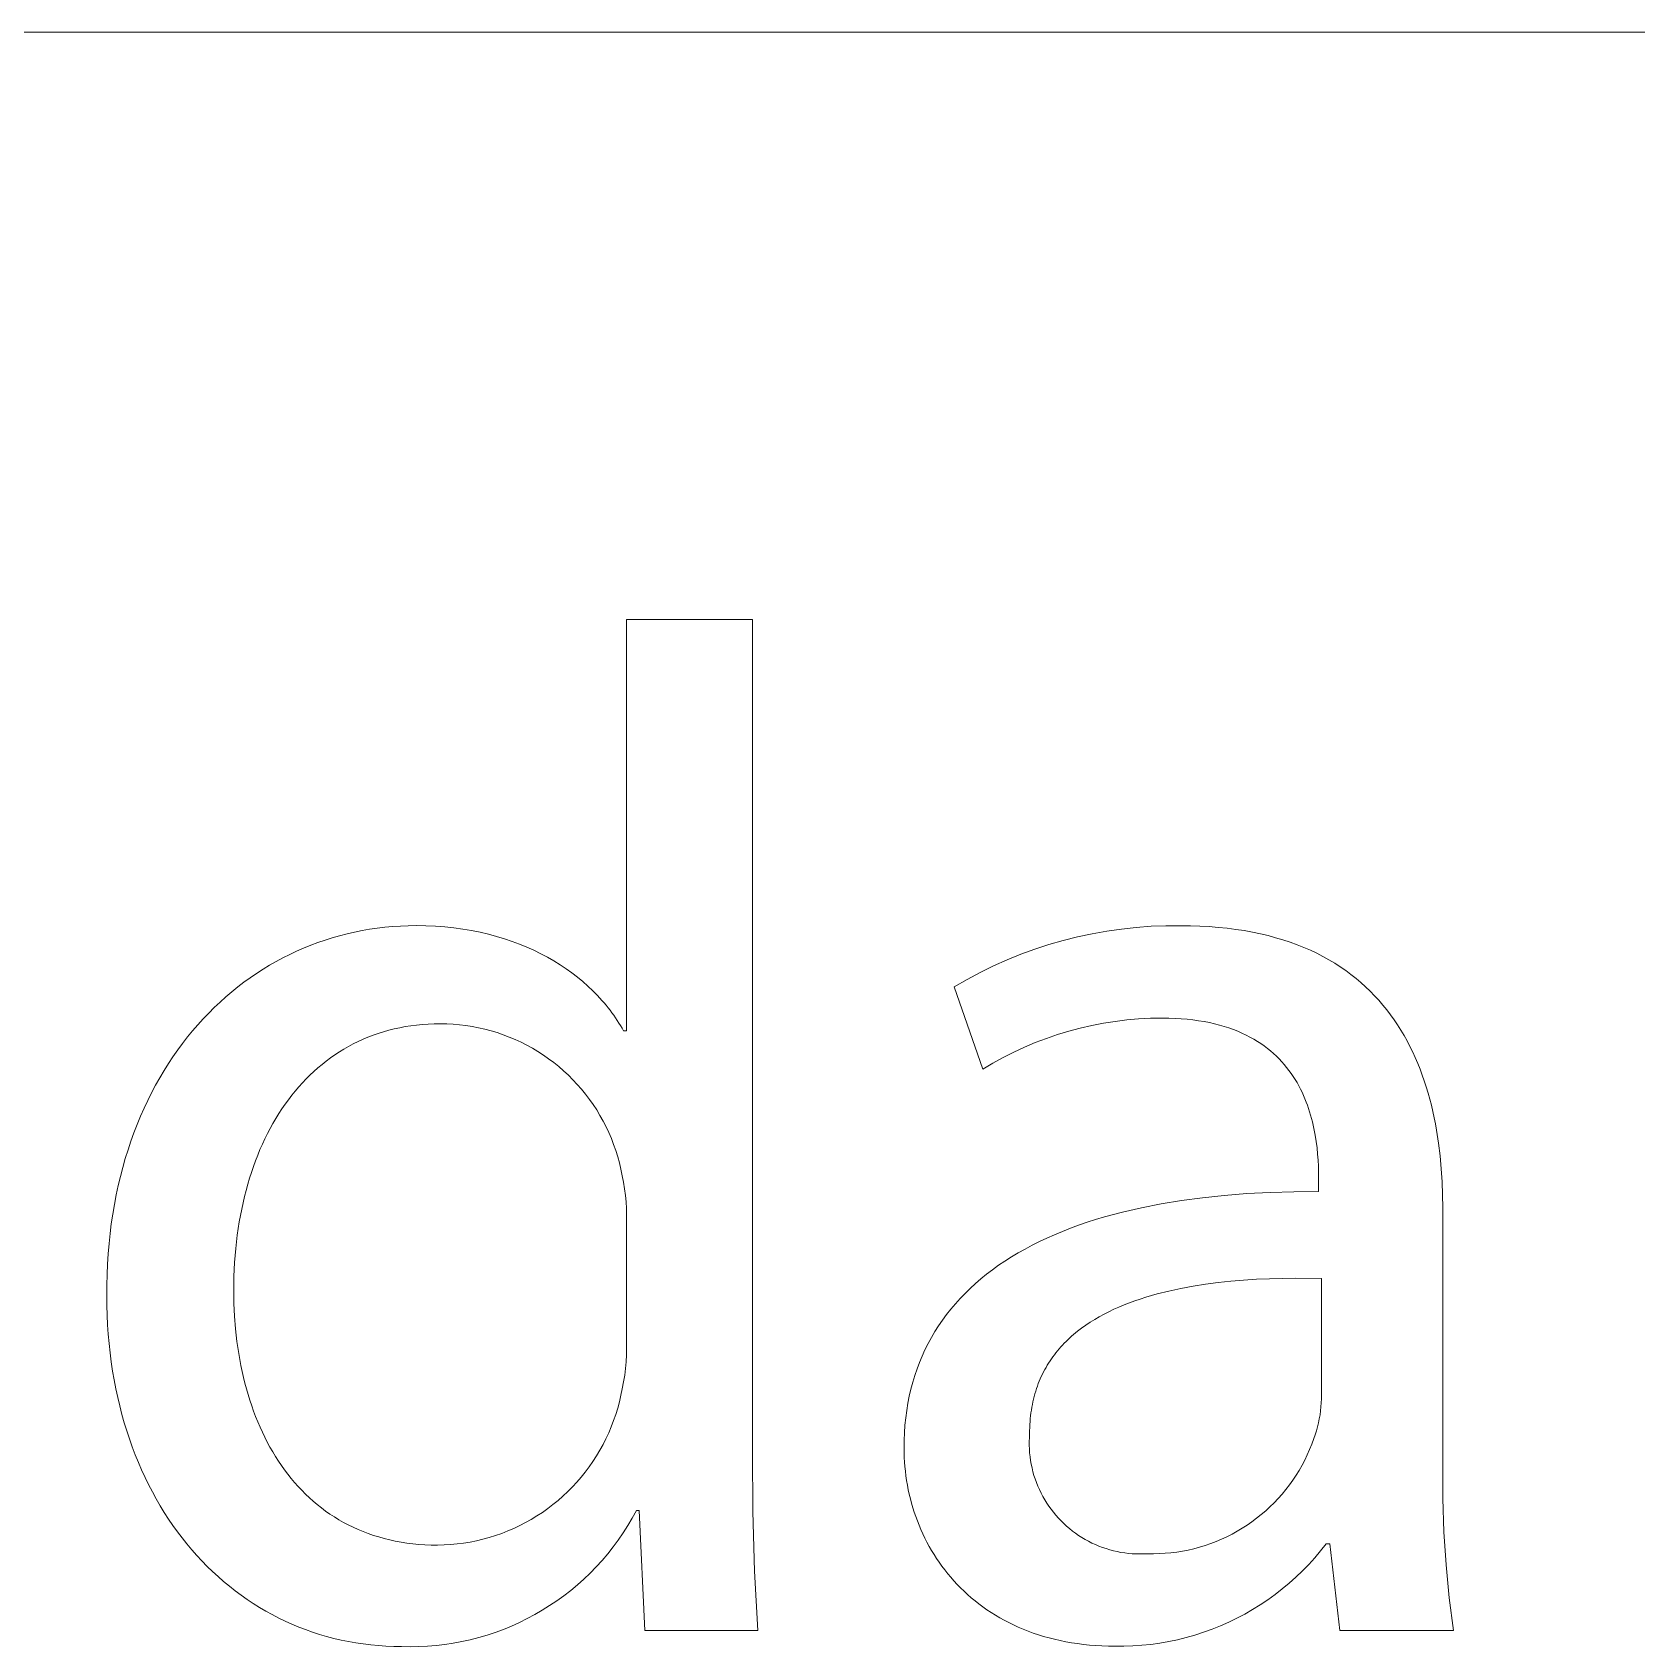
# Model space of a CAD drawing. Header units: millimetres. Extents: x 1422 to 6060, y -58 to 3182.
# Drawn here: x 5908.5 to 5960.8, y 407.9 to 460.5 of the extents above; entities that cross this region are included whole.
import ezdxf

# ---------------------------------------------------------------- set-up
doc = ezdxf.new("R2010")
doc.units = ezdxf.units.MM
doc.header["$MEASUREMENT"] = 0
doc.layers.add('Domyślny', color=7, linetype='Continuous', true_color=0x000000)

msp = doc.modelspace()

# ---------------------------------------------------------------- linework, layer by layer
at = {"layer": 'Domyślny', "color": 18, "lineweight": 15, "true_color": 0x000000}
for p, q in [((6055.346, 460.497), (4307.177, 460.497)), ((5927.897, 427.963), (5927.897, 441.368)), ((5927.897, 441.368), (5932.005, 441.368)), ((5932.005, 441.368), (5932.005, 414.235)), ((5919.773, 431.308), (5920.023, 431.338)), ((5920.023, 431.338), (5920.275, 431.362)), ((5920.275, 431.362), (5920.529, 431.378)), ((5920.529, 431.378), (5920.784, 431.388)), ((5920.784, 431.388), (5921.04, 431.392)), ((5921.04, 431.392), (5921.357, 431.387)), ((5921.357, 431.387), (5921.668, 431.373)), ((5921.668, 431.373), (5921.972, 431.35)), ((5921.972, 431.35), (5922.269, 431.319)), ((5922.269, 431.319), (5922.56, 431.279)), ((5944.031, 431.281), (5944.512, 431.333)), ((5944.512, 431.333), (5944.995, 431.368)), ((5944.995, 431.368), (5945.478, 431.387)), ((5945.478, 431.387), (5945.962, 431.389)), ((5945.962, 431.389), (5946.28, 431.385)), ((5946.28, 431.385), (5946.59, 431.375)), ((5946.59, 431.375), (5946.893, 431.358)), ((5946.893, 431.358), (5947.188, 431.335)), ((5947.188, 431.335), (5947.476, 431.305)), ((5917.603, 430.751), (5917.835, 430.838)), ((5917.835, 430.838), (5918.07, 430.919)), ((5918.07, 430.919), (5918.307, 430.994)), ((5918.307, 430.994), (5918.546, 431.062)), ((5918.546, 431.062), (5918.788, 431.124)), ((5918.788, 431.124), (5919.031, 431.18)), ((5919.031, 431.18), (5919.277, 431.229)), ((5919.277, 431.229), (5919.524, 431.272)), ((5919.524, 431.272), (5919.773, 431.308)), ((5922.56, 431.279), (5922.845, 431.231)), ((5922.845, 431.231), (5923.123, 431.176)), ((5923.123, 431.176), (5923.394, 431.112)), ((5923.394, 431.112), (5923.658, 431.041)), ((5923.658, 431.041), (5923.916, 430.963)), ((5923.916, 430.963), (5924.167, 430.879)), ((5924.167, 430.879), (5924.412, 430.787)), ((5941.667, 430.773), (5942.132, 430.907)), ((5942.132, 430.907), (5942.602, 431.025)), ((5942.602, 431.025), (5943.075, 431.127)), ((5943.075, 431.127), (5943.551, 431.212)), ((5943.551, 431.212), (5944.031, 431.281)), ((5947.476, 431.305), (5947.757, 431.269)), ((5947.757, 431.269), (5948.031, 431.227)), ((5948.031, 431.227), (5948.298, 431.179)), ((5948.298, 431.179), (5948.558, 431.124)), ((5948.558, 431.124), (5948.811, 431.064)), ((5948.811, 431.064), (5949.057, 430.998)), ((5949.057, 430.998), (5949.296, 430.927)), ((5949.296, 430.927), (5949.529, 430.85)), ((5949.529, 430.85), (5949.756, 430.768)), ((5916.479, 430.223), (5916.699, 430.341)), ((5916.699, 430.341), (5916.921, 430.453)), ((5916.921, 430.453), (5917.145, 430.558)), ((5917.145, 430.558), (5917.373, 430.658)), ((5917.373, 430.658), (5917.603, 430.751)), ((5924.412, 430.787), (5924.649, 430.69)), ((5924.649, 430.69), (5924.88, 430.586)), ((5924.88, 430.586), (5925.103, 430.476)), ((5925.103, 430.476), (5925.32, 430.361)), ((5925.32, 430.361), (5925.53, 430.24)), ((5939.862, 430.078), (5940.304, 430.275)), ((5940.304, 430.275), (5940.753, 430.457)), ((5940.753, 430.457), (5941.207, 430.623)), ((5941.207, 430.623), (5941.667, 430.773)), ((5949.756, 430.768), (5949.976, 430.68)), ((5949.976, 430.68), (5950.189, 430.587)), ((5950.189, 430.587), (5950.396, 430.489)), ((5950.396, 430.489), (5950.597, 430.386)), ((5950.597, 430.386), (5950.792, 430.278)), ((5950.792, 430.278), (5950.981, 430.166)), ((5915.632, 429.693), (5915.839, 429.835)), ((5915.839, 429.835), (5916.05, 429.97)), ((5916.05, 429.97), (5916.263, 430.1)), ((5916.263, 430.1), (5916.479, 430.223)), ((5925.53, 430.24), (5925.732, 430.114)), ((5925.732, 430.114), (5925.928, 429.984)), ((5925.928, 429.984), (5926.116, 429.849)), ((5926.116, 429.849), (5926.297, 429.709)), ((5939, 429.638), (5939.427, 429.866)), ((5939.427, 429.866), (5939.862, 430.078)), ((5950.981, 430.166), (5951.164, 430.048)), ((5951.164, 430.048), (5951.341, 429.927)), ((5951.341, 429.927), (5951.512, 429.801)), ((5951.512, 429.801), (5951.677, 429.67)), ((5914.837, 429.07), (5915.031, 429.235)), ((5915.031, 429.235), (5915.228, 429.393)), ((5915.228, 429.393), (5915.428, 429.546)), ((5915.428, 429.546), (5915.632, 429.693)), ((5926.297, 429.709), (5926.471, 429.566)), ((5926.471, 429.566), (5926.638, 429.419)), ((5926.638, 429.419), (5926.797, 429.268)), ((5926.797, 429.268), (5926.95, 429.114)), ((5938.58, 429.396), (5939, 429.638)), ((5939.507, 426.709), (5938.58, 429.396)), ((5951.677, 429.67), (5951.837, 429.536)), ((5951.837, 429.536), (5951.991, 429.397)), ((5951.991, 429.397), (5952.14, 429.254)), ((5952.14, 429.254), (5952.283, 429.108)), ((5914.278, 428.543), (5914.461, 428.724)), ((5914.461, 428.724), (5914.647, 428.9)), ((5914.647, 428.9), (5914.837, 429.07)), ((5926.95, 429.114), (5927.094, 428.956)), ((5927.094, 428.956), (5927.164, 428.877)), ((5927.164, 428.877), (5927.231, 428.796)), ((5927.231, 428.796), (5927.297, 428.715)), ((5927.297, 428.715), (5927.361, 428.634)), ((5952.283, 429.108), (5952.421, 428.957)), ((5952.421, 428.957), (5952.554, 428.804)), ((5952.554, 428.804), (5952.681, 428.646)), ((5913.754, 427.966), (5913.925, 428.164)), ((5913.925, 428.164), (5914.1, 428.356)), ((5914.1, 428.356), (5914.278, 428.543)), ((5921.244, 428.171), (5921.055, 428.152)), ((5921.436, 428.184), (5921.244, 428.171)), ((5921.631, 428.192), (5921.436, 428.184)), ((5921.828, 428.195), (5921.631, 428.192)), ((5922.037, 428.192), (5921.828, 428.195)), ((5922.247, 428.181), (5922.037, 428.192)), ((5922.455, 428.163), (5922.247, 428.181)), ((5922.663, 428.138), (5922.455, 428.163)), ((5927.361, 428.634), (5927.423, 428.552)), ((5927.423, 428.552), (5927.483, 428.469)), ((5927.483, 428.469), (5927.542, 428.386)), ((5927.542, 428.386), (5927.598, 428.302)), ((5927.598, 428.302), (5927.652, 428.218)), ((5927.652, 428.218), (5927.705, 428.133)), ((5943.443, 428.212), (5943.064, 428.139)), ((5943.823, 428.272), (5943.443, 428.212)), ((5944.206, 428.318), (5943.823, 428.272)), ((5944.59, 428.351), (5944.206, 428.318)), ((5944.975, 428.371), (5944.59, 428.351)), ((5945.36, 428.377), (5944.975, 428.371)), ((5945.572, 428.375), (5945.36, 428.377)), ((5945.778, 428.368), (5945.572, 428.375)), ((5945.978, 428.356), (5945.778, 428.368)), ((5946.173, 428.339), (5945.978, 428.356)), ((5946.362, 428.318), (5946.173, 428.339)), ((5946.545, 428.293), (5946.362, 428.318)), ((5946.723, 428.264), (5946.545, 428.293)), ((5946.896, 428.23), (5946.723, 428.264)), ((5947.063, 428.193), (5946.896, 428.23)), ((5947.225, 428.151), (5947.063, 428.193)), ((5952.681, 428.646), (5952.803, 428.485)), ((5952.803, 428.485), (5952.921, 428.321)), ((5952.921, 428.321), (5953.033, 428.154)), ((5913.426, 427.554), (5913.588, 427.763)), ((5913.588, 427.763), (5913.754, 427.966)), ((5919.308, 427.688), (5919.148, 427.615)), ((5919.47, 427.756), (5919.308, 427.688)), ((5919.635, 427.82), (5919.47, 427.756)), ((5919.803, 427.879), (5919.635, 427.82)), ((5919.974, 427.933), (5919.803, 427.879)), ((5920.148, 427.982), (5919.974, 427.933)), ((5920.324, 428.026), (5920.148, 427.982)), ((5920.503, 428.065), (5920.324, 428.026)), ((5920.684, 428.099), (5920.503, 428.065)), ((5920.868, 428.128), (5920.684, 428.099)), ((5921.055, 428.152), (5920.868, 428.128)), ((5922.87, 428.106), (5922.663, 428.138)), ((5923.076, 428.066), (5922.87, 428.106)), ((5923.28, 428.019), (5923.076, 428.066)), ((5923.483, 427.965), (5923.28, 428.019)), ((5923.683, 427.905), (5923.483, 427.965)), ((5923.882, 427.837), (5923.683, 427.905)), ((5924.077, 427.762), (5923.882, 427.837)), ((5924.27, 427.681), (5924.077, 427.762)), ((5924.46, 427.592), (5924.27, 427.681)), ((5927.705, 428.133), (5927.756, 428.049)), ((5927.756, 428.049), (5927.804, 427.963)), ((5927.804, 427.963), (5927.897, 427.963)), ((5941.583, 427.717), (5941.223, 427.58)), ((5941.948, 427.842), (5941.583, 427.717)), ((5942.316, 427.954), (5941.948, 427.842)), ((5942.689, 428.053), (5942.316, 427.954)), ((5943.064, 428.139), (5942.689, 428.053)), ((5947.382, 428.106), (5947.225, 428.151)), ((5947.533, 428.057), (5947.382, 428.106)), ((5947.68, 428.005), (5947.533, 428.057)), ((5947.822, 427.949), (5947.68, 428.005)), ((5947.959, 427.889), (5947.822, 427.949)), ((5948.091, 427.827), (5947.959, 427.889)), ((5948.219, 427.761), (5948.091, 427.827)), ((5948.342, 427.693), (5948.219, 427.761)), ((5948.46, 427.621), (5948.342, 427.693)), ((5953.033, 428.154), (5953.141, 427.983)), ((5953.141, 427.983), (5953.243, 427.81)), ((5953.243, 427.81), (5953.341, 427.634)), ((5912.965, 426.896), (5913.114, 427.121)), ((5913.114, 427.121), (5913.268, 427.34)), ((5913.268, 427.34), (5913.426, 427.554)), ((5918.391, 427.183), (5918.249, 427.083)), ((5918.537, 427.278), (5918.391, 427.183)), ((5918.685, 427.369), (5918.537, 427.278)), ((5918.837, 427.456), (5918.685, 427.369)), ((5918.991, 427.538), (5918.837, 427.456)), ((5919.148, 427.615), (5918.991, 427.538)), ((5924.647, 427.498), (5924.46, 427.592)), ((5924.831, 427.397), (5924.647, 427.498)), ((5925.011, 427.289), (5924.831, 427.397)), ((5925.187, 427.175), (5925.011, 427.289)), ((5925.359, 427.056), (5925.187, 427.175)), ((5940.519, 427.268), (5940.175, 427.093)), ((5940.868, 427.43), (5940.519, 427.268)), ((5941.223, 427.58), (5940.868, 427.43)), ((5948.574, 427.547), (5948.46, 427.621)), ((5948.684, 427.47), (5948.574, 427.547)), ((5948.789, 427.39), (5948.684, 427.47)), ((5948.891, 427.308), (5948.789, 427.39)), ((5948.988, 427.224), (5948.891, 427.308)), ((5949.081, 427.137), (5948.988, 427.224)), ((5949.17, 427.049), (5949.081, 427.137)), ((5953.341, 427.634), (5953.435, 427.455)), ((5953.435, 427.455), (5953.524, 427.273)), ((5953.524, 427.273), (5953.608, 427.089)), ((5912.681, 426.431), (5912.821, 426.667)), ((5912.821, 426.667), (5912.965, 426.896)), ((5917.707, 426.643), (5917.579, 426.522)), ((5917.838, 426.759), (5917.707, 426.643)), ((5917.972, 426.871), (5917.838, 426.759)), ((5918.109, 426.98), (5917.972, 426.871)), ((5918.249, 427.083), (5918.109, 426.98)), ((5925.526, 426.93), (5925.359, 427.056)), ((5925.689, 426.798), (5925.526, 426.93)), ((5925.848, 426.661), (5925.689, 426.798)), ((5926.001, 426.519), (5925.848, 426.661)), ((5939.838, 426.907), (5939.507, 426.709)), ((5940.175, 427.093), (5939.838, 426.907)), ((5949.256, 426.958), (5949.17, 427.049)), ((5949.337, 426.865), (5949.256, 426.958)), ((5949.415, 426.771), (5949.337, 426.865)), ((5949.49, 426.675), (5949.415, 426.771)), ((5949.561, 426.577), (5949.49, 426.675)), ((5953.608, 427.089), (5953.688, 426.902)), ((5953.688, 426.902), (5953.764, 426.713)), ((5953.764, 426.713), (5953.835, 426.522)), ((5912.416, 425.946), (5912.546, 426.191)), ((5912.546, 426.191), (5912.681, 426.431)), ((5917.213, 426.138), (5917.097, 426.002)), ((5917.332, 426.27), (5917.213, 426.138)), ((5917.454, 426.398), (5917.332, 426.27)), ((5917.579, 426.522), (5917.454, 426.398)), ((5926.15, 426.371), (5926.001, 426.519)), ((5926.293, 426.218), (5926.15, 426.371)), ((5926.431, 426.061), (5926.293, 426.218)), ((5926.563, 425.898), (5926.431, 426.061)), ((5949.628, 426.478), (5949.561, 426.577)), ((5949.692, 426.377), (5949.628, 426.478)), ((5949.753, 426.275), (5949.692, 426.377)), ((5949.81, 426.172), (5949.753, 426.275)), ((5949.865, 426.068), (5949.81, 426.172)), ((5949.916, 425.964), (5949.865, 426.068)), ((5953.835, 426.522), (5953.902, 426.329)), ((5953.902, 426.329), (5953.966, 426.134)), ((5953.966, 426.134), (5954.025, 425.937)), ((5912.17, 425.44), (5912.291, 425.696)), ((5912.291, 425.696), (5912.416, 425.946)), ((5916.768, 425.571), (5916.664, 425.42)), ((5916.875, 425.718), (5916.768, 425.571)), ((5916.984, 425.862), (5916.875, 425.718)), ((5917.097, 426.002), (5916.984, 425.862)), ((5926.69, 425.731), (5926.563, 425.898)), ((5926.81, 425.56), (5926.69, 425.731)), ((5926.925, 425.384), (5926.81, 425.56)), ((5949.965, 425.858), (5949.916, 425.964)), ((5950.01, 425.751), (5949.965, 425.858)), ((5950.053, 425.644), (5950.01, 425.751)), ((5950.093, 425.537), (5950.053, 425.644)), ((5950.131, 425.429), (5950.093, 425.537)), ((5954.025, 425.937), (5954.08, 425.738)), ((5954.08, 425.738), (5954.132, 425.538)), ((5954.132, 425.538), (5954.18, 425.336)), ((5911.945, 424.914), (5912.055, 425.18)), ((5912.055, 425.18), (5912.17, 425.44)), ((5916.467, 425.108), (5916.373, 424.947)), ((5916.564, 425.266), (5916.467, 425.108)), ((5916.664, 425.42), (5916.564, 425.266)), ((5927.033, 425.205), (5926.925, 425.384)), ((5927.136, 425.022), (5927.033, 425.205)), ((5927.231, 424.836), (5927.136, 425.022)), ((5950.165, 425.321), (5950.131, 425.429)), ((5950.198, 425.213), (5950.165, 425.321)), ((5950.228, 425.105), (5950.198, 425.213)), ((5950.256, 424.997), (5950.228, 425.105)), ((5954.18, 425.336), (5954.224, 425.133)), ((5954.224, 425.133), (5954.265, 424.928)), ((5911.741, 424.368), (5911.841, 424.644)), ((5911.841, 424.644), (5911.945, 424.914)), ((5916.194, 424.615), (5916.11, 424.444)), ((5916.282, 424.783), (5916.194, 424.615)), ((5916.373, 424.947), (5916.282, 424.783)), ((5927.32, 424.646), (5927.231, 424.836)), ((5927.403, 424.454), (5927.32, 424.646)), ((5950.281, 424.889), (5950.256, 424.997)), ((5950.305, 424.781), (5950.281, 424.889)), ((5950.346, 424.567), (5950.305, 424.781)), ((5950.379, 424.355), (5950.346, 424.567)), ((5954.265, 424.928), (5954.302, 424.722)), ((5954.302, 424.722), (5954.366, 424.308)), ((5911.559, 423.803), (5911.648, 424.088)), ((5911.648, 424.088), (5911.741, 424.368)), ((5915.95, 424.092), (5915.876, 423.911)), ((5916.028, 424.269), (5915.95, 424.092)), ((5916.11, 424.444), (5916.028, 424.269)), ((5927.478, 424.258), (5927.403, 424.454)), ((5927.547, 424.06), (5927.478, 424.258)), ((5927.609, 423.86), (5927.547, 424.06)), ((5950.405, 424.147), (5950.379, 424.355)), ((5950.425, 423.943), (5950.405, 424.147)), ((5954.366, 424.308), (5954.416, 423.889)), ((5911.4, 423.219), (5911.477, 423.514)), ((5911.477, 423.514), (5911.559, 423.803)), ((5915.736, 423.541), (5915.671, 423.351)), ((5915.804, 423.727), (5915.736, 423.541)), ((5915.876, 423.911), (5915.804, 423.727)), ((5927.664, 423.658), (5927.609, 423.86)), ((5927.712, 423.454), (5927.664, 423.658)), ((5927.76, 423.243), (5927.712, 423.454)), ((5950.44, 423.745), (5950.425, 423.943)), ((5950.449, 423.552), (5950.44, 423.745)), ((5950.454, 423.366), (5950.449, 423.552)), ((5954.416, 423.889), (5954.455, 423.469)), ((5954.455, 423.469), (5954.482, 423.046)), ((5911.264, 422.616), (5911.329, 422.92)), ((5911.329, 422.92), (5911.4, 423.219)), ((5915.552, 422.963), (5915.497, 422.765)), ((5915.61, 423.159), (5915.552, 422.963)), ((5915.671, 423.351), (5915.61, 423.159)), ((5927.801, 423.031), (5927.76, 423.243)), ((5927.835, 422.818), (5927.801, 423.031)), ((5950.456, 423.188), (5950.454, 423.366)), ((5950.456, 422.725), (5950.456, 423.188)), ((5954.482, 423.046), (5954.497, 422.623)), ((5911.204, 422.308), (5911.264, 422.616)), ((5915.446, 422.565), (5915.398, 422.361)), ((5915.497, 422.765), (5915.446, 422.565)), ((5927.862, 422.603), (5927.835, 422.818)), ((5927.881, 422.388), (5927.862, 422.603)), ((5927.894, 422.172), (5927.881, 422.388)), ((5945.323, 422.327), (5945.986, 422.436)), ((5945.986, 422.436), (5946.673, 422.527)), ((5946.673, 422.527), (5947.384, 422.602)), ((5947.384, 422.602), (5948.117, 422.659)), ((5948.117, 422.659), (5948.874, 422.698)), ((5948.874, 422.698), (5949.654, 422.721)), ((5949.654, 422.721), (5950.456, 422.725)), ((5954.497, 422.623), (5954.502, 422.2)), ((5911.104, 421.677), (5911.151, 421.995)), ((5911.151, 421.995), (5911.204, 422.308)), ((5915.313, 421.947), (5915.275, 421.736)), ((5915.354, 422.155), (5915.313, 421.947)), ((5915.398, 422.361), (5915.354, 422.155)), ((5927.899, 421.956), (5927.894, 422.172)), ((5927.897, 421.74), (5927.899, 421.956)), ((5943.19, 421.814), (5943.476, 421.9)), ((5943.476, 421.9), (5943.769, 421.981)), ((5943.769, 421.981), (5944.068, 422.059)), ((5944.068, 422.059), (5944.683, 422.201)), ((5944.683, 422.201), (5945.323, 422.327)), ((5954.502, 422.2), (5954.502, 413.799)), ((5911.029, 421.029), (5911.064, 421.355)), ((5911.064, 421.355), (5911.104, 421.677)), ((5915.241, 421.522), (5915.211, 421.306)), ((5915.275, 421.736), (5915.241, 421.522)), ((5927.897, 417.848), (5927.897, 421.74)), ((5941.849, 421.322), (5942.105, 421.429)), ((5942.105, 421.429), (5942.367, 421.531)), ((5942.367, 421.531), (5942.635, 421.629)), ((5942.635, 421.629), (5942.909, 421.724)), ((5942.909, 421.724), (5943.19, 421.814)), ((5911.002, 420.698), (5911.029, 421.029)), ((5915.16, 420.868), (5915.124, 420.42)), ((5915.211, 421.306), (5915.16, 420.868)), ((5940.663, 420.729), (5940.888, 420.855)), ((5940.888, 420.855), (5941.119, 420.978)), ((5941.119, 420.978), (5941.356, 421.097)), ((5941.356, 421.097), (5941.599, 421.212)), ((5941.599, 421.212), (5941.849, 421.322)), ((5910.965, 420.023), (5910.98, 420.363)), ((5910.98, 420.363), (5911.002, 420.698)), ((5915.124, 420.42), (5915.102, 419.964)), ((5939.829, 420.181), (5940.028, 420.324)), ((5940.028, 420.324), (5940.233, 420.463)), ((5940.233, 420.463), (5940.445, 420.598)), ((5940.445, 420.598), (5940.663, 420.729)), ((5910.957, 419.679), (5910.965, 420.023)), ((5915.102, 419.964), (5915.095, 419.501)), ((5939.27, 419.729), (5939.45, 419.884)), ((5939.45, 419.884), (5939.636, 420.035)), ((5939.636, 420.035), (5939.829, 420.181)), ((5947.18, 419.759), (5946.769, 419.706)), ((5947.595, 419.803), (5947.18, 419.759)), ((5948.014, 419.839), (5947.595, 419.803)), ((5948.435, 419.867), (5948.014, 419.839)), ((5948.859, 419.887), (5948.435, 419.867)), ((5949.706, 419.905), (5948.859, 419.887)), ((5950.549, 419.899), (5949.706, 419.905)), ((5950.549, 415.976), (5950.549, 419.899)), ((5910.956, 419.331), (5910.957, 419.679)), ((5910.959, 419.012), (5910.956, 419.331)), ((5915.095, 419.501), (5915.101, 419.079)), ((5938.617, 419.071), (5938.77, 419.242)), ((5938.77, 419.242), (5938.931, 419.408)), ((5938.931, 419.408), (5939.097, 419.571)), ((5939.097, 419.571), (5939.27, 419.729)), ((5944.645, 419.226), (5944.466, 419.165)), ((5944.826, 419.284), (5944.645, 419.226)), ((5945.01, 419.339), (5944.826, 419.284)), ((5945.197, 419.39), (5945.01, 419.339)), ((5945.578, 419.485), (5945.197, 419.39)), ((5945.967, 419.569), (5945.578, 419.485)), ((5946.365, 419.642), (5945.967, 419.569)), ((5946.769, 419.706), (5946.365, 419.642)), ((5910.968, 418.697), (5910.959, 419.012)), ((5910.983, 418.386), (5910.968, 418.697)), ((5915.101, 419.079), (5915.121, 418.662)), ((5938.196, 418.538), (5938.329, 418.719)), ((5938.329, 418.719), (5938.47, 418.897)), ((5938.47, 418.897), (5938.617, 419.071)), ((5943.464, 418.732), (5943.309, 418.648)), ((5943.622, 418.813), (5943.464, 418.732)), ((5943.784, 418.89), (5943.622, 418.813)), ((5943.95, 418.964), (5943.784, 418.89)), ((5944.119, 419.034), (5943.95, 418.964)), ((5944.291, 419.101), (5944.119, 419.034)), ((5944.466, 419.165), (5944.291, 419.101)), ((5911.005, 418.078), (5910.983, 418.386)), ((5915.121, 418.662), (5915.153, 418.25)), ((5915.153, 418.25), (5915.198, 417.845)), ((5937.948, 418.162), (5938.069, 418.352)), ((5938.069, 418.352), (5938.196, 418.538)), ((5942.597, 418.173), (5942.532, 418.121)), ((5942.731, 418.276), (5942.597, 418.173)), ((5942.869, 418.375), (5942.731, 418.276)), ((5943.012, 418.47), (5942.869, 418.375)), ((5943.158, 418.561), (5943.012, 418.47)), ((5943.309, 418.648), (5943.158, 418.561)), ((5911.031, 417.773), (5911.005, 418.078)), ((5911.064, 417.472), (5911.031, 417.773)), ((5915.198, 417.845), (5915.257, 417.446)), ((5927.901, 417.626), (5927.897, 417.848)), ((5937.627, 417.571), (5937.727, 417.772)), ((5937.727, 417.772), (5937.834, 417.969)), ((5937.834, 417.969), (5937.948, 418.162)), ((5942.053, 417.664), (5941.999, 417.602)), ((5942.109, 417.724), (5942.053, 417.664)), ((5942.166, 417.784), (5942.109, 417.724)), ((5942.224, 417.843), (5942.166, 417.784)), ((5942.283, 417.9), (5942.224, 417.843)), ((5942.343, 417.957), (5942.283, 417.9)), ((5942.405, 418.013), (5942.343, 417.957)), ((5942.468, 418.067), (5942.405, 418.013)), ((5942.532, 418.121), (5942.468, 418.067)), ((5911.103, 417.174), (5911.064, 417.472)), ((5911.147, 416.88), (5911.103, 417.174)), ((5915.257, 417.446), (5915.291, 417.25)), ((5915.291, 417.25), (5915.328, 417.055)), ((5927.865, 416.962), (5927.885, 417.183)), ((5927.885, 417.183), (5927.897, 417.404)), ((5927.897, 417.404), (5927.901, 417.626)), ((5937.367, 416.946), (5937.447, 417.158)), ((5937.447, 417.158), (5937.534, 417.367)), ((5937.534, 417.367), (5937.627, 417.571)), ((5941.657, 417.14), (5941.614, 417.07)), ((5941.702, 417.21), (5941.657, 417.14)), ((5941.748, 417.278), (5941.702, 417.21)), ((5941.796, 417.345), (5941.748, 417.278)), ((5941.844, 417.411), (5941.796, 417.345)), ((5941.895, 417.475), (5941.844, 417.411)), ((5941.946, 417.539), (5941.895, 417.475)), ((5941.999, 417.602), (5941.946, 417.539)), ((5911.196, 416.59), (5911.147, 416.88)), ((5911.251, 416.303), (5911.196, 416.59)), ((5915.328, 417.055), (5915.368, 416.862)), ((5915.368, 416.862), (5915.412, 416.671)), ((5915.412, 416.671), (5915.459, 416.483)), ((5927.804, 416.522), (5927.838, 416.741)), ((5927.838, 416.741), (5927.865, 416.962)), ((5937.228, 416.511), (5937.294, 416.73)), ((5937.294, 416.73), (5937.367, 416.946)), ((5941.384, 416.625), (5941.351, 416.547)), ((5941.419, 416.702), (5941.384, 416.625)), ((5941.455, 416.778), (5941.419, 416.702)), ((5941.492, 416.853), (5941.455, 416.778)), ((5941.531, 416.926), (5941.492, 416.853)), ((5941.572, 416.999), (5941.531, 416.926)), ((5941.614, 417.07), (5941.572, 416.999)), ((5911.312, 416.02), (5911.251, 416.303)), ((5915.459, 416.483), (5915.509, 416.296)), ((5915.509, 416.296), (5915.563, 416.111)), ((5915.563, 416.111), (5915.619, 415.929)), ((5927.664, 415.879), (5927.712, 416.088)), ((5927.712, 416.088), (5927.761, 416.304)), ((5927.761, 416.304), (5927.804, 416.522)), ((5937.116, 416.061), (5937.168, 416.288)), ((5937.168, 416.288), (5937.228, 416.511)), ((5941.21, 416.139), (5941.186, 416.053)), ((5941.235, 416.223), (5941.21, 416.139)), ((5941.262, 416.306), (5941.235, 416.223)), ((5941.29, 416.387), (5941.262, 416.306)), ((5941.32, 416.468), (5941.29, 416.387)), ((5941.351, 416.547), (5941.32, 416.468)), ((5911.378, 415.741), (5911.312, 416.02)), ((5911.449, 415.466), (5911.378, 415.741)), ((5915.619, 415.929), (5915.679, 415.75)), ((5915.679, 415.75), (5915.742, 415.572)), ((5915.742, 415.572), (5915.809, 415.397)), ((5927.546, 415.468), (5927.609, 415.673)), ((5927.609, 415.673), (5927.664, 415.879)), ((5937, 415.358), (5937.032, 415.596)), ((5937.032, 415.596), (5937.07, 415.83)), ((5937.07, 415.83), (5937.116, 416.061)), ((5941.094, 415.609), (5941.08, 415.517)), ((5941.109, 415.701), (5941.094, 415.609)), ((5941.126, 415.791), (5941.109, 415.701)), ((5941.144, 415.879), (5941.126, 415.791)), ((5941.164, 415.967), (5941.144, 415.879)), ((5941.186, 416.053), (5941.164, 415.967)), ((5950.503, 415.448), (5950.521, 415.58)), ((5950.521, 415.58), (5950.535, 415.712)), ((5950.535, 415.712), (5950.544, 415.844)), ((5950.544, 415.844), (5950.549, 415.976)), ((5911.526, 415.195), (5911.449, 415.466)), ((5911.608, 414.928), (5911.526, 415.195)), ((5915.809, 415.397), (5915.878, 415.225)), ((5915.878, 415.225), (5915.951, 415.055)), ((5915.951, 415.055), (5916.027, 414.888)), ((5927.318, 414.869), (5927.401, 415.066)), ((5927.401, 415.066), (5927.477, 415.266)), ((5927.477, 415.266), (5927.546, 415.468)), ((5936.958, 414.871), (5936.975, 415.117)), ((5936.975, 415.117), (5937, 415.358)), ((5941.04, 415.035), (5941.037, 414.935)), ((5941.044, 415.134), (5941.04, 415.035)), ((5941.051, 415.232), (5941.044, 415.134)), ((5941.059, 415.328), (5941.051, 415.232)), ((5941.069, 415.423), (5941.059, 415.328)), ((5941.08, 415.517), (5941.069, 415.423)), ((5950.386, 414.931), (5950.422, 415.059)), ((5950.422, 415.059), (5950.453, 415.188)), ((5950.453, 415.188), (5950.48, 415.317)), ((5950.48, 415.317), (5950.503, 415.448)), ((5911.695, 414.665), (5911.608, 414.928)), ((5911.787, 414.407), (5911.695, 414.665)), ((5916.027, 414.888), (5916.107, 414.724)), ((5916.107, 414.724), (5916.189, 414.563)), ((5916.189, 414.563), (5916.275, 414.404)), ((5927.131, 414.485), (5927.228, 414.675)), ((5927.228, 414.675), (5927.318, 414.869)), ((5936.944, 414.37), (5936.947, 414.623)), ((5936.947, 414.623), (5936.958, 414.871)), ((5941.028, 414.71), (5941.024, 414.585)), ((5941.024, 414.585), (5941.024, 414.461)), ((5941.036, 414.834), (5941.028, 414.71)), ((5941.037, 414.935), (5941.036, 414.834)), ((5950.165, 414.323), (5950.237, 414.5)), ((5950.237, 414.5), (5950.302, 414.679)), ((5950.302, 414.679), (5950.346, 414.804)), ((5950.346, 414.804), (5950.386, 414.931)), ((5911.884, 414.152), (5911.787, 414.407)), ((5911.986, 413.902), (5911.884, 414.152)), ((5916.275, 414.404), (5916.364, 414.248)), ((5916.364, 414.248), (5916.457, 414.096)), ((5916.457, 414.096), (5916.552, 413.947)), ((5926.802, 413.934), (5926.918, 414.114)), ((5926.918, 414.114), (5927.028, 414.297)), ((5927.028, 414.297), (5927.131, 414.485)), ((5932.005, 414.235), (5932.01, 412.298)), ((5936.945, 414.218), (5936.944, 414.37)), ((5936.95, 414.067), (5936.945, 414.218)), ((5936.959, 413.915), (5936.95, 414.067)), ((5941.024, 414.461), (5941.028, 414.336)), ((5941.028, 414.336), (5941.037, 414.212)), ((5941.037, 414.212), (5941.05, 414.088)), ((5941.05, 414.088), (5941.068, 413.965)), ((5941.068, 413.965), (5941.089, 413.843)), ((5949.916, 413.808), (5950.005, 413.977)), ((5950.005, 413.977), (5950.088, 414.149)), ((5950.088, 414.149), (5950.165, 414.323)), ((5912.092, 413.656), (5911.986, 413.902)), ((5912.204, 413.414), (5912.092, 413.656)), ((5916.552, 413.947), (5916.651, 413.8)), ((5916.651, 413.8), (5916.753, 413.657)), ((5916.753, 413.657), (5916.858, 413.518)), ((5916.858, 413.518), (5916.967, 413.381)), ((5926.418, 413.421), (5926.552, 413.588)), ((5926.552, 413.588), (5926.68, 413.759)), ((5926.68, 413.759), (5926.802, 413.934)), ((5936.971, 413.764), (5936.959, 413.915)), ((5936.986, 413.612), (5936.971, 413.764)), ((5937.005, 413.462), (5936.986, 413.612)), ((5937.027, 413.312), (5937.005, 413.462)), ((5941.089, 413.843), (5941.115, 413.721)), ((5941.115, 413.721), (5941.145, 413.6)), ((5941.145, 413.6), (5941.179, 413.48)), ((5941.179, 413.48), (5941.217, 413.362)), ((5949.615, 413.322), (5949.721, 413.481)), ((5949.721, 413.481), (5949.821, 413.643)), ((5949.821, 413.643), (5949.916, 413.808)), ((5954.502, 413.799), (5954.503, 412.721)), ((5912.32, 413.177), (5912.204, 413.414)), ((5912.441, 412.944), (5912.32, 413.177)), ((5912.566, 412.715), (5912.441, 412.944)), ((5916.967, 413.381), (5917.079, 413.249)), ((5917.079, 413.249), (5917.194, 413.119)), ((5917.194, 413.119), (5917.312, 412.994)), ((5917.312, 412.994), (5917.434, 412.871)), ((5925.826, 412.804), (5925.982, 412.951)), ((5925.982, 412.951), (5926.132, 413.103)), ((5926.132, 413.103), (5926.278, 413.259)), ((5926.278, 413.259), (5926.418, 413.421)), ((5937.053, 413.162), (5937.027, 413.312)), ((5937.082, 413.013), (5937.053, 413.162)), ((5937.114, 412.865), (5937.082, 413.013)), ((5941.217, 413.362), (5941.26, 413.245)), ((5941.26, 413.245), (5941.306, 413.129)), ((5941.306, 413.129), (5941.356, 413.015)), ((5941.356, 413.015), (5941.41, 412.903)), ((5949.266, 412.869), (5949.388, 413.016)), ((5949.388, 413.016), (5949.504, 413.167)), ((5949.504, 413.167), (5949.615, 413.322)), ((5912.696, 412.491), (5912.566, 412.715)), ((5912.831, 412.272), (5912.696, 412.491)), ((5917.434, 412.871), (5917.559, 412.753)), ((5917.559, 412.753), (5917.687, 412.639)), ((5917.687, 412.639), (5917.818, 412.528)), ((5917.818, 412.528), (5917.952, 412.421)), ((5917.952, 412.421), (5918.09, 412.318)), ((5925.155, 412.275), (5925.329, 412.399)), ((5925.329, 412.399), (5925.5, 412.528)), ((5925.5, 412.528), (5925.665, 412.663)), ((5925.665, 412.663), (5925.826, 412.804)), ((5937.15, 412.717), (5937.114, 412.865)), ((5937.189, 412.57), (5937.15, 412.717)), ((5937.231, 412.425), (5937.189, 412.57)), ((5937.277, 412.28), (5937.231, 412.425)), ((5941.41, 412.903), (5941.468, 412.793)), ((5941.468, 412.793), (5941.53, 412.685)), ((5941.53, 412.685), (5941.596, 412.579)), ((5941.596, 412.579), (5941.665, 412.476)), ((5941.665, 412.476), (5941.737, 412.374)), ((5948.732, 412.326), (5948.872, 412.455)), ((5948.872, 412.455), (5949.008, 412.588)), ((5949.008, 412.588), (5949.14, 412.727)), ((5949.14, 412.727), (5949.266, 412.869)), ((5954.503, 412.721), (5954.539, 411.643)), ((5912.969, 412.058), (5912.831, 412.272)), ((5913.112, 411.848), (5912.969, 412.058)), ((5918.09, 412.318), (5918.231, 412.22)), ((5918.231, 412.22), (5918.376, 412.125)), ((5918.376, 412.125), (5918.523, 412.035)), ((5918.523, 412.035), (5918.674, 411.949)), ((5918.674, 411.949), (5918.828, 411.867)), ((5918.828, 411.867), (5918.985, 411.79)), ((5924.417, 411.845), (5924.607, 411.943)), ((5924.607, 411.943), (5924.793, 412.047)), ((5924.793, 412.047), (5924.976, 412.158)), ((5924.976, 412.158), (5925.155, 412.275)), ((5928.085, 412.087), (5927.941, 411.844)), ((5928.221, 412.335), (5928.085, 412.087)), ((5928.314, 412.335), (5928.221, 412.335)), ((5928.499, 408.428), (5928.314, 412.335)), ((5932.01, 412.298), (5932.067, 410.362)), ((5937.326, 412.136), (5937.277, 412.28)), ((5937.379, 411.994), (5937.326, 412.136)), ((5937.435, 411.852), (5937.379, 411.994)), ((5941.737, 412.374), (5941.813, 412.276)), ((5941.813, 412.276), (5941.892, 412.18)), ((5941.892, 412.18), (5941.975, 412.087)), ((5941.975, 412.087), (5942.061, 411.997)), ((5942.061, 411.997), (5942.15, 411.91)), ((5942.15, 411.91), (5942.241, 411.825)), ((5947.968, 411.757), (5948.128, 411.86)), ((5948.128, 411.86), (5948.285, 411.969)), ((5948.285, 411.969), (5948.438, 412.083)), ((5948.438, 412.083), (5948.587, 412.202)), ((5948.587, 412.202), (5948.732, 412.326)), ((5913.26, 411.643), (5913.112, 411.848)), ((5913.411, 411.443), (5913.26, 411.643)), ((5913.567, 411.247), (5913.411, 411.443)), ((5918.985, 411.79), (5919.146, 411.717)), ((5919.146, 411.717), (5919.31, 411.649)), ((5919.31, 411.649), (5919.477, 411.585)), ((5919.477, 411.585), (5919.647, 411.526)), ((5919.647, 411.526), (5919.821, 411.472)), ((5919.821, 411.472), (5919.997, 411.423)), ((5919.997, 411.423), (5920.178, 411.378)), ((5920.178, 411.378), (5920.361, 411.339)), ((5920.361, 411.339), (5920.547, 411.305)), ((5922.798, 411.308), (5923.008, 411.35)), ((5923.008, 411.35), (5923.216, 411.4)), ((5923.216, 411.4), (5923.422, 411.456)), ((5923.422, 411.456), (5923.626, 411.52)), ((5923.626, 411.52), (5923.828, 411.591)), ((5923.828, 411.591), (5924.027, 411.669)), ((5924.027, 411.669), (5924.223, 411.753)), ((5924.223, 411.753), (5924.417, 411.845)), ((5927.628, 411.373), (5927.46, 411.146)), ((5927.789, 411.606), (5927.628, 411.373)), ((5927.941, 411.844), (5927.789, 411.606)), ((5937.494, 411.712), (5937.435, 411.852)), ((5937.557, 411.574), (5937.494, 411.712)), ((5937.623, 411.436), (5937.557, 411.574)), ((5937.692, 411.3), (5937.623, 411.436)), ((5942.241, 411.825), (5942.336, 411.745)), ((5942.336, 411.745), (5942.433, 411.667)), ((5942.433, 411.667), (5942.533, 411.593)), ((5942.533, 411.593), (5942.636, 411.522)), ((5942.636, 411.522), (5942.741, 411.455)), ((5942.741, 411.455), (5942.848, 411.392)), ((5942.848, 411.392), (5942.957, 411.332)), ((5942.957, 411.332), (5943.068, 411.276)), ((5947.118, 411.327), (5947.294, 411.401)), ((5947.294, 411.401), (5947.467, 411.481)), ((5947.467, 411.481), (5947.637, 411.568)), ((5947.637, 411.568), (5947.804, 411.659)), ((5947.804, 411.659), (5947.968, 411.757)), ((5954.539, 411.643), (5954.611, 410.567)), ((5913.726, 411.057), (5913.567, 411.247)), ((5913.89, 410.872), (5913.726, 411.057)), ((5914.057, 410.692), (5913.89, 410.872)), ((5920.547, 411.305), (5920.737, 411.275)), ((5920.737, 411.275), (5920.93, 411.251)), ((5920.93, 411.251), (5921.127, 411.232)), ((5921.127, 411.232), (5921.326, 411.219)), ((5921.326, 411.219), (5921.529, 411.21)), ((5921.529, 411.21), (5921.735, 411.208)), ((5921.735, 411.208), (5921.949, 411.213)), ((5921.949, 411.213), (5922.163, 411.226)), ((5922.163, 411.226), (5922.375, 411.246)), ((5922.375, 411.246), (5922.587, 411.273)), ((5922.587, 411.273), (5922.798, 411.308)), ((5927.284, 410.924), (5927.1, 410.709)), ((5927.46, 411.146), (5927.284, 410.924)), ((5937.765, 411.166), (5937.692, 411.3)), ((5937.841, 411.034), (5937.765, 411.166)), ((5937.921, 410.903), (5937.841, 411.034)), ((5938.004, 410.774), (5937.921, 410.903)), ((5943.068, 411.276), (5943.181, 411.224)), ((5943.181, 411.224), (5943.296, 411.176)), ((5943.296, 411.176), (5943.412, 411.132)), ((5943.412, 411.132), (5943.53, 411.092)), ((5943.53, 411.092), (5943.649, 411.055)), ((5943.649, 411.055), (5943.77, 411.024)), ((5943.77, 411.024), (5943.891, 410.996)), ((5943.891, 410.996), (5944.013, 410.972)), ((5944.013, 410.972), (5944.136, 410.953)), ((5944.136, 410.953), (5944.26, 410.938)), ((5944.26, 410.938), (5944.384, 410.927)), ((5944.384, 410.927), (5944.508, 410.921)), ((5944.508, 410.921), (5944.632, 410.918)), ((5944.632, 410.918), (5944.757, 410.92)), ((5944.757, 410.92), (5944.881, 410.927)), ((5944.881, 410.927), (5945.072, 410.924)), ((5945.072, 410.924), (5945.263, 410.929)), ((5945.263, 410.929), (5945.453, 410.94)), ((5945.453, 410.94), (5945.643, 410.957)), ((5945.643, 410.957), (5945.832, 410.981)), ((5945.832, 410.981), (5946.02, 411.011)), ((5946.02, 411.011), (5946.207, 411.048)), ((5946.207, 411.048), (5946.393, 411.091)), ((5946.393, 411.091), (5946.577, 411.141)), ((5946.577, 411.141), (5946.76, 411.197)), ((5946.76, 411.197), (5946.94, 411.259)), ((5946.94, 411.259), (5947.118, 411.327)), ((5950.521, 411.02), (5950.331, 410.795)), ((5950.703, 411.251), (5950.521, 411.02)), ((5950.827, 411.251), (5950.703, 411.251)), ((5951.151, 408.425), (5950.827, 411.251)), ((5914.229, 410.516), (5914.057, 410.692)), ((5914.404, 410.346), (5914.229, 410.516)), ((5914.583, 410.182), (5914.404, 410.346)), ((5926.712, 410.298), (5926.508, 410.103)), ((5926.91, 410.5), (5926.712, 410.298)), ((5927.1, 410.709), (5926.91, 410.5)), ((5932.067, 410.362), (5932.175, 408.428)), ((5938.09, 410.647), (5938.004, 410.774)), ((5938.179, 410.521), (5938.09, 410.647)), ((5938.272, 410.398), (5938.179, 410.521)), ((5938.368, 410.277), (5938.272, 410.398)), ((5949.929, 410.366), (5949.717, 410.162)), ((5950.134, 410.577), (5949.929, 410.366)), ((5950.331, 410.795), (5950.134, 410.577)), ((5954.611, 410.567), (5954.717, 409.494)), ((5914.765, 410.022), (5914.583, 410.182)), ((5914.951, 409.868), (5914.765, 410.022)), ((5915.14, 409.719), (5914.951, 409.868)), ((5926.297, 409.914), (5926.079, 409.733)), ((5926.508, 410.103), (5926.297, 409.914)), ((5938.468, 410.158), (5938.368, 410.277)), ((5938.571, 410.041), (5938.468, 410.158)), ((5938.677, 409.927), (5938.571, 410.041)), ((5938.787, 409.815), (5938.677, 409.927)), ((5938.899, 409.705), (5938.787, 409.815)), ((5949.272, 409.778), (5949.039, 409.597)), ((5949.497, 409.966), (5949.272, 409.778)), ((5949.717, 410.162), (5949.497, 409.966)), ((5915.333, 409.576), (5915.14, 409.719)), ((5915.53, 409.438), (5915.333, 409.576)), ((5915.729, 409.305), (5915.53, 409.438)), ((5915.932, 409.179), (5915.729, 409.305)), ((5925.392, 409.236), (5925.153, 409.086)), ((5925.627, 409.394), (5925.392, 409.236)), ((5925.856, 409.56), (5925.627, 409.394)), ((5926.079, 409.733), (5925.856, 409.56)), ((5939.016, 409.598), (5938.899, 409.705)), ((5939.135, 409.493), (5939.016, 409.598)), ((5939.258, 409.391), (5939.135, 409.493)), ((5939.384, 409.292), (5939.258, 409.391)), ((5939.513, 409.196), (5939.384, 409.292)), ((5948.556, 409.261), (5948.306, 409.106)), ((5948.801, 409.425), (5948.556, 409.261)), ((5949.039, 409.597), (5948.801, 409.425)), ((5954.717, 409.494), (5954.857, 408.425)), ((5916.138, 409.057), (5915.932, 409.179)), ((5916.347, 408.942), (5916.138, 409.057)), ((5916.559, 408.832), (5916.347, 408.942)), ((5916.774, 408.729), (5916.559, 408.832)), ((5916.992, 408.631), (5916.774, 408.729)), ((5924.658, 408.811), (5924.405, 408.686)), ((5924.908, 408.944), (5924.658, 408.811)), ((5925.153, 409.086), (5924.908, 408.944)), ((5939.646, 409.103), (5939.513, 409.196)), ((5939.782, 409.012), (5939.646, 409.103)), ((5939.921, 408.925), (5939.782, 409.012)), ((5940.064, 408.84), (5939.921, 408.925)), ((5940.21, 408.759), (5940.064, 408.84)), ((5940.359, 408.681), (5940.21, 408.759)), ((5947.791, 408.823), (5947.526, 408.694)), ((5948.051, 408.96), (5947.791, 408.823)), ((5948.306, 409.106), (5948.051, 408.96)), ((5917.213, 408.539), (5916.992, 408.631)), ((5917.436, 408.453), (5917.213, 408.539)), ((5917.662, 408.373), (5917.436, 408.453)), ((5917.891, 408.299), (5917.662, 408.373)), ((5918.123, 408.231), (5917.891, 408.299)), ((5918.356, 408.169), (5918.123, 408.231)), ((5923.08, 408.196), (5922.806, 408.126)), ((5923.351, 408.276), (5923.08, 408.196)), ((5923.62, 408.365), (5923.351, 408.276)), ((5923.885, 408.463), (5923.62, 408.365)), ((5924.147, 408.571), (5923.885, 408.463)), ((5924.405, 408.686), (5924.147, 408.571)), ((5932.175, 408.428), (5928.499, 408.428)), ((5940.512, 408.607), (5940.359, 408.681)), ((5940.667, 408.536), (5940.512, 408.607)), ((5940.826, 408.468), (5940.667, 408.536)), ((5940.989, 408.404), (5940.826, 408.468)), ((5941.154, 408.343), (5940.989, 408.404)), ((5941.323, 408.286), (5941.154, 408.343)), ((5941.495, 408.233), (5941.323, 408.286)), ((5941.671, 408.184), (5941.495, 408.233)), ((5941.85, 408.138), (5941.671, 408.184)), ((5946.145, 408.196), (5945.859, 408.125)), ((5946.428, 408.276), (5946.145, 408.196)), ((5946.708, 408.366), (5946.428, 408.276)), ((5946.984, 408.466), (5946.708, 408.366)), ((5947.257, 408.575), (5946.984, 408.466)), ((5947.526, 408.694), (5947.257, 408.575)), ((5954.857, 408.425), (5951.151, 408.425)), ((5918.593, 408.114), (5918.356, 408.169)), ((5918.831, 408.065), (5918.593, 408.114)), ((5919.072, 408.022), (5918.831, 408.065)), ((5919.315, 407.986), (5919.072, 408.022)), ((5919.561, 407.956), (5919.315, 407.986)), ((5919.808, 407.933), (5919.561, 407.956)), ((5920.057, 407.916), (5919.808, 407.933)), ((5920.309, 407.906), (5920.057, 407.916)), ((5920.562, 407.903), (5920.309, 407.906)), ((5920.844, 407.897), (5920.562, 407.903)), ((5921.127, 407.901), (5920.844, 407.897)), ((5921.41, 407.915), (5921.127, 407.901)), ((5921.692, 407.938), (5921.41, 407.915)), ((5921.972, 407.971), (5921.692, 407.938)), ((5922.252, 408.013), (5921.972, 407.971)), ((5922.53, 408.065), (5922.252, 408.013)), ((5922.806, 408.126), (5922.53, 408.065)), ((5942.032, 408.097), (5941.85, 408.138)), ((5942.217, 408.06), (5942.032, 408.097)), ((5942.405, 408.026), (5942.217, 408.06)), ((5942.597, 407.997), (5942.405, 408.026)), ((5942.792, 407.973), (5942.597, 407.997)), ((5942.99, 407.952), (5942.792, 407.973)), ((5943.192, 407.936), (5942.99, 407.952)), ((5943.396, 407.925), (5943.192, 407.936)), ((5943.604, 407.918), (5943.396, 407.925)), ((5943.816, 407.915), (5943.604, 407.918)), ((5944.11, 407.915), (5943.816, 407.915)), ((5944.404, 407.924), (5944.11, 407.915)), ((5944.697, 407.944), (5944.404, 407.924)), ((5944.99, 407.974), (5944.697, 407.944)), ((5945.281, 408.014), (5944.99, 407.974)), ((5945.571, 408.065), (5945.281, 408.014)), ((5945.859, 408.125), (5945.571, 408.065))]:
    msp.add_line(p, q, dxfattribs=at)

doc.saveas('drawing.dxf')
